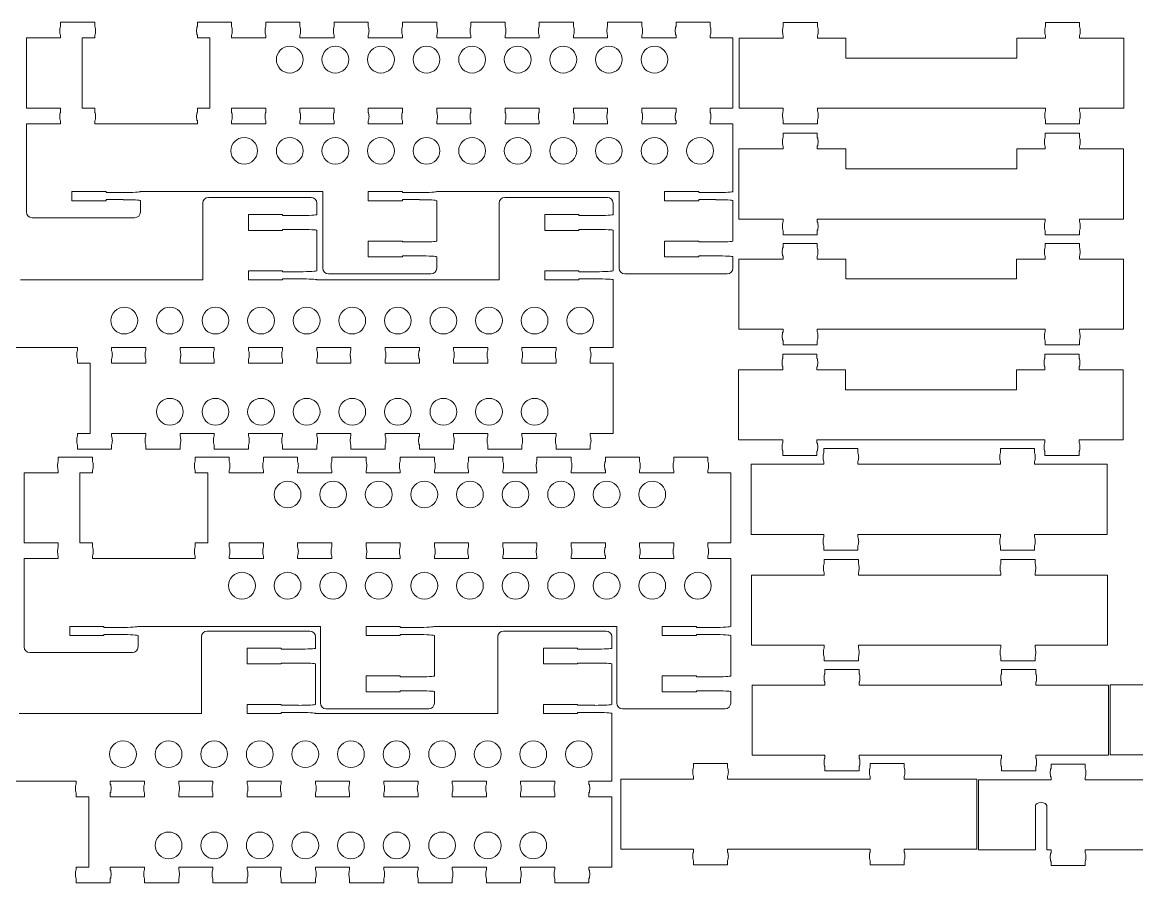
# Model space of a CAD drawing. Header units: millimetres. Extents: x 6 to 617, y 2 to 305.
# Drawn here: x 312.8 to 508.4, y 2.9 to 153.8 of the extents above; entities that cross this region are included whole.
import ezdxf

# ---------------------------------------------------------------- set-up
doc = ezdxf.new("R2010")
doc.units = ezdxf.units.MM
doc.header["$LTSCALE"] = 12.7
doc.layers.add('Visible', color=1, linetype='Continuous', lineweight=13)

msp = doc.modelspace()

# ---------------------------------------------------------------- linework, layer by layer
at = {"layer": 'Visible'}
for p, q in [((319.52, 153.08), (319.52, 153.83)), ((319.52, 153.83), (325.52, 153.83)), ((325.52, 153.08), (325.52, 153.83)), ((343.52, 153.08), (343.52, 153.83)), ((343.52, 153.83), (349.52, 153.83)), ((349.52, 153.08), (349.52, 153.83)), ((355.52, 153.08), (355.52, 153.83)), ((355.52, 153.83), (361.52, 153.83)), ((361.52, 153.08), (361.52, 153.83)), ((367.52, 153.08), (367.52, 153.83)), ((367.52, 153.83), (373.52, 153.83)), ((373.52, 153.08), (373.52, 153.83)), ((379.52, 153.08), (379.52, 153.83)), ((379.52, 153.83), (385.52, 153.83)), ((385.52, 153.08), (385.52, 153.83)), ((391.52, 153.08), (391.52, 153.83)), ((391.52, 153.83), (397.52, 153.83)), ((397.52, 153.08), (397.52, 153.83)), ((403.52, 153.08), (403.52, 153.83)), ((403.52, 153.83), (409.52, 153.83)), ((409.52, 153.08), (409.52, 153.83)), ((415.52, 153.08), (415.52, 153.83)), ((415.52, 153.83), (421.52, 153.83)), ((421.52, 153.08), (421.52, 153.83)), ((427.52, 153.08), (427.52, 153.83)), ((427.52, 153.83), (433.52, 153.83)), ((433.52, 153.08), (433.52, 153.83)), ((446.35, 153.04), (446.35, 153.79)), ((452.35, 153.79), (446.35, 153.79)), ((452.35, 153.04), (452.35, 153.79)), ((492.35, 153.04), (492.35, 153.79)), ((492.35, 153.79), (498.35, 153.79)), ((498.35, 153.04), (498.35, 153.79)), ((313.52, 151.08), (313.52, 138.78)), ((319.52, 151.08), (313.52, 151.08)), ((319.52, 151.08), (319.52, 151.58)), ((323.29, 138.78), (323.29, 151.08)), ((325.52, 151.08), (323.29, 151.08)), ((325.52, 151.08), (325.52, 151.58)), ((343.52, 151.08), (343.52, 151.58)), ((345.74, 151.08), (343.52, 151.08)), ((345.74, 138.78), (345.74, 151.08)), ((349.52, 151.08), (349.52, 151.58)), ((355.52, 151.08), (349.52, 151.08)), ((355.52, 151.08), (355.52, 151.58)), ((361.52, 151.08), (361.52, 151.58)), ((367.52, 151.08), (361.52, 151.08)), ((367.52, 151.08), (367.52, 151.58)), ((373.52, 151.08), (373.52, 151.58)), ((379.52, 151.08), (373.52, 151.08)), ((379.52, 151.08), (379.52, 151.58)), ((385.52, 151.08), (385.52, 151.58)), ((391.52, 151.08), (385.52, 151.08)), ((391.52, 151.08), (391.52, 151.58)), ((397.52, 151.08), (397.52, 151.58)), ((403.52, 151.08), (397.52, 151.08)), ((403.52, 151.08), (403.52, 151.58)), ((409.52, 151.08), (409.52, 151.58)), ((415.52, 151.08), (409.52, 151.08)), ((415.52, 151.08), (415.52, 151.58)), ((421.52, 151.08), (421.52, 151.58)), ((427.52, 151.08), (421.52, 151.08)), ((427.52, 151.08), (427.52, 151.58)), ((433.52, 151.08), (433.52, 151.58)), ((437.52, 151.08), (433.52, 151.08)), ((437.52, 151.08), (437.52, 138.78)), ((438.6, 138.74), (438.6, 151.04)), ((446.35, 151.04), (438.6, 151.04)), ((446.35, 151.04), (446.35, 151.54)), ((452.35, 151.04), (452.35, 151.54)), ((457.35, 151.04), (452.35, 151.04)), ((457.35, 151.04), (457.35, 147.54)), ((487.35, 151.04), (487.35, 147.54)), ((492.35, 151.04), (487.35, 151.04)), ((492.35, 151.04), (492.35, 151.54)), ((498.35, 151.04), (498.35, 151.54)), ((506.1, 151.04), (498.35, 151.04)), ((506.1, 138.74), (506.1, 151.04)), ((487.35, 147.54), (457.35, 147.54)), ((319.52, 138.78), (313.52, 138.78)), ((319.52, 138.03), (319.52, 138.78)), ((325.52, 138.78), (323.29, 138.78)), ((325.52, 138.03), (325.52, 138.78)), ((343.52, 138.03), (343.52, 138.78)), ((345.74, 138.78), (343.52, 138.78)), ((355.52, 138.78), (349.52, 138.78)), ((349.52, 138.03), (349.52, 138.78)), ((355.52, 138.03), (355.52, 138.78)), ((367.52, 138.78), (361.52, 138.78)), ((361.52, 138.03), (361.52, 138.78)), ((367.52, 138.03), (367.52, 138.78)), ((379.52, 138.78), (373.52, 138.78)), ((373.52, 138.03), (373.52, 138.78)), ((379.52, 138.03), (379.52, 138.78)), ((391.52, 138.78), (385.52, 138.78)), ((385.52, 138.03), (385.52, 138.78)), ((391.52, 138.03), (391.52, 138.78)), ((403.52, 138.78), (397.52, 138.78)), ((397.52, 138.03), (397.52, 138.78)), ((403.52, 138.03), (403.52, 138.78)), ((415.52, 138.78), (409.52, 138.78)), ((409.52, 138.03), (409.52, 138.78)), ((415.52, 138.03), (415.52, 138.78)), ((427.52, 138.78), (421.52, 138.78)), ((421.52, 138.03), (421.52, 138.78)), ((427.52, 138.03), (427.52, 138.78)), ((437.52, 138.78), (433.52, 138.78)), ((433.52, 138.03), (433.52, 138.78)), ((446.35, 138.74), (438.6, 138.74)), ((446.35, 138.74), (446.35, 138.24)), ((492.35, 138.74), (452.35, 138.74)), ((452.35, 138.74), (452.35, 138.24)), ((492.35, 138.74), (492.35, 138.24)), ((506.1, 138.74), (498.35, 138.74)), ((498.35, 138.74), (498.35, 138.24)), ((313.52, 136.03), (313.52, 120.53)), ((313.52, 136.03), (319.52, 136.03)), ((319.52, 136.03), (319.52, 136.53)), ((325.52, 136.03), (325.52, 136.53)), ((325.52, 136.03), (343.52, 136.03)), ((343.52, 136.03), (343.52, 136.53)), ((349.52, 136.03), (349.52, 136.53)), ((349.52, 136.03), (355.52, 136.03)), ((355.52, 136.03), (355.52, 136.53)), ((361.52, 136.03), (361.52, 136.53)), ((361.52, 136.03), (367.52, 136.03)), ((367.52, 136.03), (367.52, 136.53)), ((373.52, 136.03), (373.52, 136.53)), ((373.52, 136.03), (379.52, 136.03)), ((379.52, 136.03), (379.52, 136.53)), ((385.52, 136.03), (385.52, 136.53)), ((385.52, 136.03), (391.52, 136.03)), ((391.52, 136.03), (391.52, 136.53)), ((397.52, 136.03), (397.52, 136.53)), ((397.52, 136.03), (403.52, 136.03)), ((403.52, 136.03), (403.52, 136.53)), ((409.52, 136.03), (409.52, 136.53)), ((409.52, 136.03), (415.52, 136.03)), ((415.52, 136.03), (415.52, 136.53)), ((421.52, 136.03), (421.52, 136.53)), ((421.52, 136.03), (427.52, 136.03)), ((427.52, 136.03), (427.52, 136.53)), ((433.52, 136.03), (433.52, 136.53)), ((433.52, 136.03), (437.52, 136.03)), ((437.52, 136.03), (437.52, 124.13)), ((446.35, 136.74), (446.35, 135.99)), ((452.35, 135.99), (446.35, 135.99)), ((452.35, 136.74), (452.35, 135.99)), ((492.35, 136.74), (492.35, 135.99)), ((492.35, 135.99), (498.35, 135.99)), ((498.35, 136.74), (498.35, 135.99)), ((446.32, 133.6), (446.32, 134.35)), ((452.32, 134.35), (446.32, 134.35)), ((452.32, 133.6), (452.32, 134.35)), ((492.32, 133.6), (492.32, 134.35)), ((492.32, 134.35), (498.32, 134.35)), ((498.32, 133.6), (498.32, 134.35)), ((438.57, 119.3), (438.57, 131.6)), ((446.32, 131.6), (438.57, 131.6)), ((446.32, 131.6), (446.32, 132.1)), ((452.32, 131.6), (452.32, 132.1)), ((457.32, 131.6), (452.32, 131.6)), ((457.32, 131.6), (457.32, 128.1)), ((487.32, 131.6), (487.32, 128.1)), ((492.32, 131.6), (487.32, 131.6)), ((492.32, 131.6), (492.32, 132.1)), ((498.32, 131.6), (498.32, 132.1)), ((506.07, 131.6), (498.32, 131.6)), ((506.07, 119.3), (506.07, 131.6)), ((487.32, 128.1), (457.32, 128.1)), ((327.52, 124.13), (321.52, 124.13)), ((321.52, 124.13), (321.52, 122.53)), ((327.52, 123.96), (327.52, 124.13)), ((330.52, 123.96), (327.52, 123.96)), ((365.52, 124.13), (333.52, 124.13)), ((365.52, 124.13), (365.52, 110.68)), ((379.52, 124.13), (373.52, 124.13)), ((373.52, 124.13), (373.52, 122.53)), ((379.52, 123.96), (379.52, 124.13)), ((382.52, 123.96), (379.52, 123.96)), ((417.52, 124.13), (385.52, 124.13)), ((417.52, 124.13), (417.52, 110.68)), ((431.52, 124.13), (425.52, 124.13)), ((425.52, 124.13), (425.52, 122.53)), ((431.52, 123.96), (431.52, 124.13)), ((434.52, 123.96), (431.52, 123.96)), ((321.52, 122.53), (327.52, 122.53)), ((327.52, 122.71), (327.52, 122.53)), ((330.52, 122.71), (327.52, 122.71)), ((333.52, 122.53), (333.52, 120.53)), ((344.48, 108.64), (344.48, 122.09)), ((345.48, 123.09), (363.48, 123.09)), ((364.48, 120.09), (364.48, 122.09)), ((373.52, 122.53), (379.52, 122.53)), ((379.52, 122.71), (379.52, 122.53)), ((382.52, 122.71), (379.52, 122.71)), ((385.52, 122.53), (385.52, 115.45)), ((396.48, 108.64), (396.48, 122.09)), ((397.48, 123.09), (415.48, 123.09)), ((416.48, 120.09), (416.48, 122.09)), ((425.52, 122.53), (431.52, 122.53)), ((431.52, 122.71), (431.52, 122.53)), ((434.52, 122.71), (431.52, 122.71)), ((437.52, 122.53), (437.52, 115.45)), ((314.52, 119.53), (332.52, 119.53)), ((352.48, 120.09), (358.48, 120.09)), ((352.48, 117.32), (352.48, 120.09)), ((358.48, 119.93), (358.48, 120.09)), ((361.48, 119.93), (358.48, 119.93)), ((404.48, 120.09), (410.48, 120.09)), ((404.48, 117.32), (404.48, 120.09)), ((410.48, 119.93), (410.48, 120.09)), ((413.48, 119.93), (410.48, 119.93)), ((446.32, 119.3), (438.57, 119.3)), ((446.32, 119.3), (446.32, 118.8)), ((492.32, 119.3), (452.32, 119.3)), ((452.32, 119.3), (452.32, 118.8)), ((492.32, 119.3), (492.32, 118.8)), ((506.07, 119.3), (498.32, 119.3)), ((498.32, 119.3), (498.32, 118.8)), ((358.48, 117.49), (358.48, 117.32)), ((361.48, 117.49), (358.48, 117.49)), ((410.48, 117.49), (410.48, 117.32)), ((413.48, 117.49), (410.48, 117.49)), ((352.48, 117.32), (358.48, 117.32)), ((364.48, 110.24), (364.48, 117.32)), ((373.52, 115.45), (379.52, 115.45)), ((373.52, 115.45), (373.52, 112.68)), ((379.52, 115.29), (379.52, 115.45)), ((404.48, 117.32), (410.48, 117.32)), ((416.48, 110.24), (416.48, 117.32)), ((425.52, 115.45), (431.52, 115.45)), ((425.52, 115.45), (425.52, 112.68)), ((431.52, 115.29), (431.52, 115.45)), ((446.32, 117.3), (446.32, 116.55)), ((452.32, 116.55), (446.32, 116.55)), ((452.32, 117.3), (452.32, 116.55)), ((492.32, 117.3), (492.32, 116.55)), ((492.32, 116.55), (498.32, 116.55)), ((498.32, 117.3), (498.32, 116.55)), ((382.52, 115.29), (379.52, 115.29)), ((434.52, 115.29), (431.52, 115.29)), ((446.3, 114.29), (446.3, 115.04)), ((452.3, 115.04), (446.3, 115.04)), ((452.3, 114.29), (452.3, 115.04)), ((492.3, 114.29), (492.3, 115.04)), ((492.3, 115.04), (498.3, 115.04)), ((498.3, 114.29), (498.3, 115.04)), ((373.52, 112.68), (379.52, 112.68)), ((379.52, 112.85), (379.52, 112.68)), ((382.52, 112.85), (379.52, 112.85)), ((385.52, 112.68), (385.52, 110.68)), ((425.52, 112.68), (431.52, 112.68)), ((431.52, 112.85), (431.52, 112.68)), ((434.52, 112.85), (431.52, 112.85)), ((437.52, 112.68), (437.52, 110.68)), ((438.55, 99.99), (438.55, 112.29)), ((446.3, 112.29), (438.55, 112.29)), ((446.3, 112.29), (446.3, 112.79)), ((452.3, 112.29), (452.3, 112.79)), ((457.3, 112.29), (452.3, 112.29)), ((457.3, 112.29), (457.3, 108.79)), ((487.3, 112.29), (487.3, 108.79)), ((492.3, 112.29), (487.3, 112.29)), ((492.3, 112.29), (492.3, 112.79)), ((498.3, 112.29), (498.3, 112.79)), ((506.05, 112.29), (498.3, 112.29)), ((506.05, 99.99), (506.05, 112.29)), ((352.48, 110.24), (358.48, 110.24)), ((352.48, 108.64), (352.48, 110.24)), ((358.48, 110.07), (358.48, 110.24)), ((361.48, 110.07), (358.48, 110.07)), ((366.52, 109.68), (384.52, 109.68)), ((404.48, 110.24), (410.48, 110.24)), ((404.48, 108.64), (404.48, 110.24)), ((410.48, 110.07), (410.48, 110.24)), ((413.48, 110.07), (410.48, 110.07)), ((418.52, 109.68), (436.52, 109.68)), ((344.48, 108.64), (312.48, 108.64)), ((358.48, 108.64), (352.48, 108.64)), ((358.48, 108.82), (358.48, 108.64)), ((361.48, 108.82), (358.48, 108.82)), ((396.48, 108.64), (364.48, 108.64)), ((410.48, 108.64), (404.48, 108.64)), ((410.48, 108.82), (410.48, 108.64)), ((413.48, 108.82), (410.48, 108.82)), ((416.48, 96.74), (416.48, 108.64)), ((487.3, 108.79), (457.3, 108.79)), ((446.3, 99.99), (438.55, 99.99)), ((446.3, 99.99), (446.3, 99.49)), ((492.3, 99.99), (452.3, 99.99)), ((452.3, 99.99), (452.3, 99.49)), ((492.3, 99.99), (492.3, 99.49)), ((506.05, 99.99), (498.3, 99.99)), ((498.3, 99.99), (498.3, 99.49)), ((446.3, 97.99), (446.3, 97.24)), ((452.3, 97.99), (452.3, 97.24)), ((492.3, 97.99), (492.3, 97.24)), ((498.3, 97.99), (498.3, 97.24)), ((304.48, 96.74), (322.48, 96.74)), ((322.48, 96.74), (322.48, 96.24)), ((328.48, 96.74), (334.48, 96.74)), ((328.48, 96.74), (328.48, 96.24)), ((334.48, 96.74), (334.48, 96.24)), ((340.48, 96.74), (346.48, 96.74)), ((340.48, 96.74), (340.48, 96.24)), ((346.48, 96.74), (346.48, 96.24)), ((352.48, 96.74), (358.48, 96.74)), ((352.48, 96.74), (352.48, 96.24)), ((358.48, 96.74), (358.48, 96.24)), ((364.48, 96.74), (370.48, 96.74)), ((364.48, 96.74), (364.48, 96.24)), ((370.48, 96.74), (370.48, 96.24)), ((376.48, 96.74), (382.48, 96.74)), ((376.48, 96.74), (376.48, 96.24)), ((382.48, 96.74), (382.48, 96.24)), ((388.48, 96.74), (394.48, 96.74)), ((388.48, 96.74), (388.48, 96.24)), ((394.48, 96.74), (394.48, 96.24)), ((400.48, 96.74), (406.48, 96.74)), ((400.48, 96.74), (400.48, 96.24)), ((406.48, 96.74), (406.48, 96.24)), ((412.48, 96.74), (416.48, 96.74)), ((412.48, 96.74), (412.48, 96.24)), ((452.3, 97.24), (446.3, 97.24)), ((492.3, 97.24), (498.3, 97.24)), ((322.48, 94.74), (322.48, 93.99)), ((322.48, 93.99), (324.7, 93.99)), ((324.7, 81.69), (324.7, 93.99)), ((328.48, 94.74), (328.48, 93.99)), ((334.48, 93.99), (328.48, 93.99)), ((334.48, 94.74), (334.48, 93.99)), ((340.48, 94.74), (340.48, 93.99)), ((346.48, 93.99), (340.48, 93.99)), ((346.48, 94.74), (346.48, 93.99)), ((352.48, 94.74), (352.48, 93.99)), ((358.48, 93.99), (352.48, 93.99)), ((358.48, 94.74), (358.48, 93.99)), ((364.48, 94.74), (364.48, 93.99)), ((370.48, 93.99), (364.48, 93.99)), ((370.48, 94.74), (370.48, 93.99)), ((376.48, 94.74), (376.48, 93.99)), ((382.48, 93.99), (376.48, 93.99)), ((382.48, 94.74), (382.48, 93.99)), ((388.48, 94.74), (388.48, 93.99)), ((394.48, 93.99), (388.48, 93.99)), ((394.48, 94.74), (394.48, 93.99)), ((400.48, 94.74), (400.48, 93.99)), ((406.48, 93.99), (400.48, 93.99)), ((406.48, 94.74), (406.48, 93.99)), ((412.48, 94.74), (412.48, 93.99)), ((416.48, 93.99), (412.48, 93.99)), ((416.48, 81.69), (416.48, 93.99)), ((446.26, 94.85), (446.26, 95.6)), ((452.26, 95.6), (446.26, 95.6)), ((452.26, 94.85), (452.26, 95.6)), ((492.26, 94.85), (492.26, 95.6)), ((492.26, 95.6), (498.26, 95.6)), ((498.26, 94.85), (498.26, 95.6)), ((438.51, 80.55), (438.51, 92.85)), ((446.26, 92.85), (438.51, 92.85)), ((446.26, 92.85), (446.26, 93.35)), ((452.26, 92.85), (452.26, 93.35)), ((457.26, 92.85), (452.26, 92.85)), ((457.26, 92.85), (457.26, 89.35)), ((487.26, 92.85), (487.26, 89.35)), ((492.26, 92.85), (487.26, 92.85)), ((492.26, 92.85), (492.26, 93.35)), ((498.26, 92.85), (498.26, 93.35)), ((506.01, 92.85), (498.26, 92.85)), ((506.01, 80.55), (506.01, 92.85)), ((487.26, 89.35), (457.26, 89.35)), ((322.48, 81.69), (322.48, 81.19)), ((322.48, 81.69), (324.7, 81.69)), ((334.48, 81.69), (328.48, 81.69)), ((328.48, 81.69), (328.48, 81.19)), ((334.48, 81.69), (334.48, 81.19)), ((346.48, 81.69), (340.48, 81.69)), ((340.48, 81.69), (340.48, 81.19)), ((346.48, 81.69), (346.48, 81.19)), ((358.48, 81.69), (352.48, 81.69)), ((352.48, 81.69), (352.48, 81.19)), ((358.48, 81.69), (358.48, 81.19)), ((370.48, 81.69), (364.48, 81.69)), ((364.48, 81.69), (364.48, 81.19)), ((370.48, 81.69), (370.48, 81.19)), ((382.48, 81.69), (376.48, 81.69)), ((376.48, 81.69), (376.48, 81.19)), ((382.48, 81.69), (382.48, 81.19)), ((394.48, 81.69), (388.48, 81.69)), ((388.48, 81.69), (388.48, 81.19)), ((394.48, 81.69), (394.48, 81.19)), ((406.48, 81.69), (400.48, 81.69)), ((400.48, 81.69), (400.48, 81.19)), ((406.48, 81.69), (406.48, 81.19)), ((416.48, 81.69), (412.48, 81.69)), ((412.48, 81.69), (412.48, 81.19)), ((446.26, 80.55), (438.51, 80.55)), ((446.26, 80.55), (446.26, 80.05)), ((492.26, 80.55), (452.26, 80.55)), ((452.26, 80.55), (452.26, 80.05)), ((492.26, 80.55), (492.26, 80.05)), ((506.01, 80.55), (498.26, 80.55)), ((498.26, 80.55), (498.26, 80.05)), ((322.48, 79.69), (322.48, 78.94)), ((322.48, 78.94), (328.48, 78.94)), ((328.48, 79.69), (328.48, 78.94)), ((334.48, 79.69), (334.48, 78.94)), ((334.48, 78.94), (340.48, 78.94)), ((340.48, 79.69), (340.48, 78.94)), ((346.48, 79.69), (346.48, 78.94)), ((346.48, 78.94), (352.48, 78.94)), ((352.48, 79.69), (352.48, 78.94)), ((358.48, 79.69), (358.48, 78.94)), ((358.48, 78.94), (364.48, 78.94)), ((364.48, 79.69), (364.48, 78.94)), ((370.48, 79.69), (370.48, 78.94)), ((370.48, 78.94), (376.48, 78.94)), ((376.48, 79.69), (376.48, 78.94)), ((382.48, 79.69), (382.48, 78.94)), ((382.48, 78.94), (388.48, 78.94)), ((388.48, 79.69), (388.48, 78.94)), ((394.48, 79.69), (394.48, 78.94)), ((394.48, 78.94), (400.48, 78.94)), ((400.48, 79.69), (400.48, 78.94)), ((406.48, 79.69), (406.48, 78.94)), ((406.48, 78.94), (412.48, 78.94)), ((412.48, 79.69), (412.48, 78.94)), ((446.26, 78.55), (446.26, 77.8)), ((452.26, 78.55), (452.26, 77.8)), ((453.45, 78.27), (453.45, 79.02)), ((459.45, 79.02), (453.45, 79.02)), ((459.45, 78.27), (459.45, 79.02)), ((484.45, 78.27), (484.45, 79.02)), ((484.45, 79.02), (490.45, 79.02)), ((490.45, 78.27), (490.45, 79.02)), ((492.26, 78.55), (492.26, 77.8)), ((498.26, 78.55), (498.26, 77.8)), ((319.12, 76.77), (319.12, 77.52)), ((319.12, 77.52), (325.12, 77.52)), ((325.12, 76.77), (325.12, 77.52)), ((343.12, 76.77), (343.12, 77.52)), ((343.12, 77.52), (349.12, 77.52)), ((349.12, 76.77), (349.12, 77.52)), ((355.12, 76.77), (355.12, 77.52)), ((355.12, 77.52), (361.12, 77.52)), ((361.12, 76.77), (361.12, 77.52)), ((367.12, 76.77), (367.12, 77.52)), ((367.12, 77.52), (373.12, 77.52)), ((373.12, 76.77), (373.12, 77.52)), ((379.12, 76.77), (379.12, 77.52)), ((379.12, 77.52), (385.12, 77.52)), ((385.12, 76.77), (385.12, 77.52)), ((391.12, 76.77), (391.12, 77.52)), ((391.12, 77.52), (397.12, 77.52)), ((397.12, 76.77), (397.12, 77.52)), ((403.12, 76.77), (403.12, 77.52)), ((403.12, 77.52), (409.12, 77.52)), ((409.12, 76.77), (409.12, 77.52)), ((415.12, 76.77), (415.12, 77.52)), ((415.12, 77.52), (421.12, 77.52)), ((421.12, 76.77), (421.12, 77.52)), ((427.12, 76.77), (427.12, 77.52)), ((427.12, 77.52), (433.12, 77.52)), ((433.12, 76.77), (433.12, 77.52)), ((452.26, 77.8), (446.26, 77.8)), ((453.45, 76.27), (453.45, 76.77)), ((459.45, 76.27), (459.45, 76.77)), ((484.45, 76.27), (484.45, 76.77)), ((490.45, 76.27), (490.45, 76.77)), ((492.26, 77.8), (498.26, 77.8)), ((313.12, 74.77), (313.12, 62.47)), ((319.12, 74.77), (313.12, 74.77)), ((319.12, 74.77), (319.12, 75.27)), ((322.9, 62.47), (322.9, 74.77)), ((325.12, 74.77), (322.9, 74.77)), ((325.12, 74.77), (325.12, 75.27)), ((343.12, 74.77), (343.12, 75.27)), ((345.35, 74.77), (343.12, 74.77)), ((345.35, 62.47), (345.35, 74.77)), ((349.12, 74.77), (349.12, 75.27)), ((355.12, 74.77), (349.12, 74.77)), ((355.12, 74.77), (355.12, 75.27)), ((361.12, 74.77), (361.12, 75.27)), ((367.12, 74.77), (361.12, 74.77)), ((367.12, 74.77), (367.12, 75.27)), ((373.12, 74.77), (373.12, 75.27)), ((379.12, 74.77), (373.12, 74.77)), ((379.12, 74.77), (379.12, 75.27)), ((385.12, 74.77), (385.12, 75.27)), ((391.12, 74.77), (385.12, 74.77)), ((391.12, 74.77), (391.12, 75.27)), ((397.12, 74.77), (397.12, 75.27)), ((403.12, 74.77), (397.12, 74.77)), ((403.12, 74.77), (403.12, 75.27)), ((409.12, 74.77), (409.12, 75.27)), ((415.12, 74.77), (409.12, 74.77)), ((415.12, 74.77), (415.12, 75.27)), ((421.12, 74.77), (421.12, 75.27)), ((427.12, 74.77), (421.12, 74.77)), ((427.12, 74.77), (427.12, 75.27)), ((433.12, 74.77), (433.12, 75.27)), ((437.12, 74.77), (433.12, 74.77)), ((437.12, 74.77), (437.12, 62.47)), ((440.7, 63.97), (440.7, 76.27)), ((453.45, 76.27), (440.7, 76.27)), ((484.45, 76.27), (459.45, 76.27)), ((503.2, 76.27), (490.45, 76.27)), ((503.2, 63.97), (503.2, 76.27)), ((453.45, 63.97), (440.7, 63.97)), ((453.45, 63.97), (453.45, 63.47)), ((484.45, 63.97), (459.45, 63.97)), ((459.45, 63.97), (459.45, 63.47)), ((484.45, 63.97), (484.45, 63.47)), ((503.2, 63.97), (490.45, 63.97)), ((490.45, 63.97), (490.45, 63.47)), ((319.12, 62.47), (313.12, 62.47)), ((319.12, 61.72), (319.12, 62.47)), ((325.12, 62.47), (322.9, 62.47)), ((325.12, 61.72), (325.12, 62.47)), ((343.12, 61.72), (343.12, 62.47)), ((345.35, 62.47), (343.12, 62.47)), ((355.12, 62.47), (349.12, 62.47)), ((349.12, 61.72), (349.12, 62.47)), ((355.12, 61.72), (355.12, 62.47)), ((367.12, 62.47), (361.12, 62.47)), ((361.12, 61.72), (361.12, 62.47)), ((367.12, 61.72), (367.12, 62.47)), ((379.12, 62.47), (373.12, 62.47)), ((373.12, 61.72), (373.12, 62.47)), ((379.12, 61.72), (379.12, 62.47)), ((391.12, 62.47), (385.12, 62.47)), ((385.12, 61.72), (385.12, 62.47)), ((391.12, 61.72), (391.12, 62.47)), ((403.12, 62.47), (397.12, 62.47)), ((397.12, 61.72), (397.12, 62.47)), ((403.12, 61.72), (403.12, 62.47)), ((415.12, 62.47), (409.12, 62.47)), ((409.12, 61.72), (409.12, 62.47)), ((415.12, 61.72), (415.12, 62.47)), ((427.12, 62.47), (421.12, 62.47)), ((421.12, 61.72), (421.12, 62.47)), ((427.12, 61.72), (427.12, 62.47)), ((437.12, 62.47), (433.12, 62.47)), ((433.12, 61.72), (433.12, 62.47)), ((453.45, 61.97), (453.45, 61.22)), ((459.45, 61.22), (453.45, 61.22)), ((459.45, 61.97), (459.45, 61.22)), ((484.45, 61.97), (484.45, 61.22)), ((484.45, 61.22), (490.45, 61.22)), ((490.45, 61.97), (490.45, 61.22)), ((313.12, 59.72), (313.12, 44.22)), ((313.12, 59.72), (319.12, 59.72)), ((319.12, 59.72), (319.12, 60.22)), ((325.12, 59.72), (325.12, 60.22)), ((325.12, 59.72), (343.12, 59.72)), ((343.12, 59.72), (343.12, 60.22)), ((349.12, 59.72), (349.12, 60.22)), ((349.12, 59.72), (355.12, 59.72)), ((355.12, 59.72), (355.12, 60.22)), ((361.12, 59.72), (361.12, 60.22)), ((361.12, 59.72), (367.12, 59.72)), ((367.12, 59.72), (367.12, 60.22)), ((373.12, 59.72), (373.12, 60.22)), ((373.12, 59.72), (379.12, 59.72)), ((379.12, 59.72), (379.12, 60.22)), ((385.12, 59.72), (385.12, 60.22)), ((385.12, 59.72), (391.12, 59.72)), ((391.12, 59.72), (391.12, 60.22)), ((397.12, 59.72), (397.12, 60.22)), ((397.12, 59.72), (403.12, 59.72)), ((403.12, 59.72), (403.12, 60.22)), ((409.12, 59.72), (409.12, 60.22)), ((409.12, 59.72), (415.12, 59.72)), ((415.12, 59.72), (415.12, 60.22)), ((421.12, 59.72), (421.12, 60.22)), ((421.12, 59.72), (427.12, 59.72)), ((427.12, 59.72), (427.12, 60.22)), ((433.12, 59.72), (433.12, 60.22)), ((433.12, 59.72), (437.12, 59.72)), ((437.12, 59.72), (437.12, 47.82)), ((453.52, 58.81), (453.52, 59.56)), ((459.52, 59.56), (453.52, 59.56)), ((459.52, 58.81), (459.52, 59.56)), ((484.52, 58.81), (484.52, 59.56)), ((484.52, 59.56), (490.52, 59.56)), ((490.52, 58.81), (490.52, 59.56)), ((440.77, 44.51), (440.77, 56.81)), ((453.52, 56.81), (440.77, 56.81)), ((453.52, 56.81), (453.52, 57.31)), ((459.52, 56.81), (459.52, 57.31)), ((484.52, 56.81), (459.52, 56.81)), ((484.52, 56.81), (484.52, 57.31)), ((490.52, 56.81), (490.52, 57.31)), ((503.27, 56.81), (490.52, 56.81)), ((503.27, 44.51), (503.27, 56.81)), ((327.12, 47.82), (321.12, 47.82)), ((321.12, 47.82), (321.12, 46.22)), ((327.12, 47.65), (327.12, 47.82)), ((330.12, 47.65), (327.12, 47.65)), ((365.12, 47.82), (333.12, 47.82)), ((345.25, 47), (363.25, 47)), ((365.12, 47.82), (365.12, 34.37)), ((379.12, 47.82), (373.12, 47.82)), ((373.12, 47.82), (373.12, 46.22)), ((379.12, 47.65), (379.12, 47.82)), ((382.12, 47.65), (379.12, 47.65)), ((417.12, 47.82), (385.12, 47.82)), ((397.25, 47), (415.25, 47)), ((417.12, 47.82), (417.12, 34.37)), ((431.12, 47.82), (425.12, 47.82)), ((425.12, 47.82), (425.12, 46.22)), ((431.12, 47.65), (431.12, 47.82)), ((434.12, 47.65), (431.12, 47.65)), ((321.12, 46.22), (327.12, 46.22)), ((327.12, 46.4), (327.12, 46.22)), ((330.12, 46.4), (327.12, 46.4)), ((333.12, 46.22), (333.12, 44.22)), ((344.25, 32.55), (344.25, 46)), ((364.25, 44), (364.25, 46)), ((373.12, 46.22), (379.12, 46.22)), ((379.12, 46.4), (379.12, 46.22)), ((382.12, 46.4), (379.12, 46.4)), ((385.12, 46.22), (385.12, 39.14)), ((396.25, 32.55), (396.25, 46)), ((416.25, 44), (416.25, 46)), ((425.12, 46.22), (431.12, 46.22)), ((431.12, 46.4), (431.12, 46.22)), ((434.12, 46.4), (431.12, 46.4)), ((437.12, 46.22), (437.12, 39.14)), ((314.12, 43.22), (332.12, 43.22)), ((352.25, 44), (358.25, 44)), ((352.25, 41.23), (352.25, 44)), ((358.25, 43.84), (358.25, 44)), ((361.25, 43.84), (358.25, 43.84)), ((404.25, 44), (410.25, 44)), ((404.25, 41.23), (404.25, 44)), ((410.25, 43.84), (410.25, 44)), ((413.25, 43.84), (410.25, 43.84)), ((453.52, 44.51), (440.77, 44.51)), ((453.52, 44.51), (453.52, 44.01)), ((484.52, 44.51), (459.52, 44.51)), ((459.52, 44.51), (459.52, 44.01)), ((484.52, 44.51), (484.52, 44.01)), ((503.27, 44.51), (490.52, 44.51)), ((490.52, 44.51), (490.52, 44.01)), ((352.25, 41.23), (358.25, 41.23)), ((358.25, 41.4), (358.25, 41.23)), ((361.25, 41.4), (358.25, 41.4)), ((364.25, 34.15), (364.25, 41.23)), ((404.25, 41.23), (410.25, 41.23)), ((410.25, 41.4), (410.25, 41.23)), ((413.25, 41.4), (410.25, 41.4)), ((416.25, 34.15), (416.25, 41.23)), ((453.52, 42.51), (453.52, 41.76)), ((459.52, 41.76), (453.52, 41.76)), ((459.52, 42.51), (459.52, 41.76)), ((484.52, 42.51), (484.52, 41.76)), ((484.52, 41.76), (490.52, 41.76)), ((490.52, 42.51), (490.52, 41.76)), ((373.12, 39.14), (379.12, 39.14)), ((373.12, 39.14), (373.12, 36.37)), ((379.12, 38.98), (379.12, 39.14)), ((425.12, 39.14), (431.12, 39.14)), ((425.12, 39.14), (425.12, 36.37)), ((431.12, 38.98), (431.12, 39.14)), ((453.65, 39.52), (453.65, 40.27)), ((459.65, 40.27), (453.65, 40.27)), ((459.65, 39.52), (459.65, 40.27)), ((484.65, 39.52), (484.65, 40.27)), ((484.65, 40.27), (490.65, 40.27)), ((490.65, 39.52), (490.65, 40.27)), ((382.12, 38.98), (379.12, 38.98)), ((434.12, 38.98), (431.12, 38.98)), ((440.9, 25.22), (440.9, 37.52)), ((453.65, 37.52), (440.9, 37.52)), ((453.65, 37.52), (453.65, 38.02)), ((459.65, 37.52), (459.65, 38.02)), ((484.65, 37.52), (459.65, 37.52)), ((484.65, 37.52), (484.65, 38.02)), ((490.65, 37.52), (490.65, 38.02)), ((503.4, 37.52), (490.65, 37.52)), ((503.4, 25.22), (503.4, 37.52)), ((503.72, 25.29), (503.72, 37.59)), ((516.47, 37.59), (503.72, 37.59)), ((373.12, 36.37), (379.12, 36.37)), ((379.12, 36.54), (379.12, 36.37)), ((382.12, 36.54), (379.12, 36.54)), ((385.12, 36.37), (385.12, 34.37)), ((425.12, 36.37), (431.12, 36.37)), ((431.12, 36.54), (431.12, 36.37)), ((434.12, 36.54), (431.12, 36.54)), ((437.12, 36.37), (437.12, 34.37)), ((352.25, 34.15), (358.25, 34.15)), ((352.25, 32.55), (352.25, 34.15)), ((358.25, 33.98), (358.25, 34.15)), ((361.25, 33.98), (358.25, 33.98)), ((366.12, 33.37), (384.12, 33.37)), ((404.25, 34.15), (410.25, 34.15)), ((404.25, 32.55), (404.25, 34.15)), ((410.25, 33.98), (410.25, 34.15)), ((413.25, 33.98), (410.25, 33.98)), ((418.12, 33.37), (436.12, 33.37)), ((344.25, 32.55), (312.25, 32.55)), ((358.25, 32.55), (352.25, 32.55)), ((358.25, 32.73), (358.25, 32.55)), ((361.25, 32.73), (358.25, 32.73)), ((396.25, 32.55), (364.25, 32.55)), ((410.25, 32.55), (404.25, 32.55)), ((410.25, 32.73), (410.25, 32.55)), ((413.25, 32.73), (410.25, 32.73)), ((416.25, 20.65), (416.25, 32.55)), ((430.58, 23.04), (430.58, 23.79)), ((436.58, 23.79), (430.58, 23.79)), ((436.58, 23.04), (436.58, 23.79)), ((453.65, 25.22), (440.9, 25.22)), ((453.65, 25.22), (453.65, 24.72)), ((484.65, 25.22), (459.65, 25.22)), ((459.65, 25.22), (459.65, 24.72)), ((461.58, 23.04), (461.58, 23.79)), ((461.58, 23.79), (467.58, 23.79)), ((467.58, 23.04), (467.58, 23.79)), ((484.65, 25.22), (484.65, 24.72)), ((503.4, 25.22), (490.65, 25.22)), ((490.65, 25.22), (490.65, 24.72)), ((493.33, 22.9), (493.33, 23.65)), ((499.33, 23.65), (493.33, 23.65)), ((499.33, 22.9), (499.33, 23.65)), ((513.72, 25.29), (503.72, 25.29)), ((430.58, 21.04), (430.58, 21.54)), ((436.58, 21.04), (436.58, 21.54)), ((453.65, 23.22), (453.65, 22.47)), ((459.65, 22.47), (453.65, 22.47)), ((459.65, 23.22), (459.65, 22.47)), ((461.58, 21.04), (461.58, 21.54)), ((467.58, 21.04), (467.58, 21.54)), ((484.65, 23.22), (484.65, 22.47)), ((484.65, 22.47), (490.65, 22.47)), ((490.65, 23.22), (490.65, 22.47)), ((304.25, 20.65), (322.25, 20.65)), ((322.25, 20.65), (322.25, 20.15)), ((328.25, 20.65), (334.25, 20.65)), ((328.25, 20.65), (328.25, 20.15)), ((334.25, 20.65), (334.25, 20.15)), ((340.25, 20.65), (346.25, 20.65)), ((340.25, 20.65), (340.25, 20.15)), ((346.25, 20.65), (346.25, 20.15)), ((352.25, 20.65), (358.25, 20.65)), ((352.25, 20.65), (352.25, 20.15)), ((358.25, 20.65), (358.25, 20.15)), ((364.25, 20.65), (370.25, 20.65)), ((364.25, 20.65), (364.25, 20.15)), ((370.25, 20.65), (370.25, 20.15)), ((376.25, 20.65), (382.25, 20.65)), ((376.25, 20.65), (376.25, 20.15)), ((382.25, 20.65), (382.25, 20.15)), ((388.25, 20.65), (394.25, 20.65)), ((388.25, 20.65), (388.25, 20.15)), ((394.25, 20.65), (394.25, 20.15)), ((400.25, 20.65), (406.25, 20.65)), ((400.25, 20.65), (400.25, 20.15)), ((406.25, 20.65), (406.25, 20.15)), ((412.25, 20.65), (416.25, 20.65)), ((412.25, 20.65), (412.25, 20.15)), ((417.83, 8.74), (417.83, 21.04)), ((430.58, 21.04), (417.83, 21.04)), ((461.58, 21.04), (436.58, 21.04)), ((480.33, 21.04), (467.58, 21.04)), ((480.33, 8.74), (480.33, 21.04)), ((480.58, 8.6), (480.58, 20.9)), ((493.33, 20.9), (480.58, 20.9)), ((493.33, 20.9), (493.33, 21.4)), ((499.33, 20.9), (499.33, 21.4)), ((524.33, 20.9), (499.33, 20.9)), ((322.25, 18.65), (322.25, 17.9)), ((322.25, 17.9), (324.47, 17.9)), ((324.47, 5.6), (324.47, 17.9)), ((328.25, 18.65), (328.25, 17.9)), ((334.25, 17.9), (328.25, 17.9)), ((334.25, 18.65), (334.25, 17.9)), ((340.25, 18.65), (340.25, 17.9)), ((346.25, 17.9), (340.25, 17.9)), ((346.25, 18.65), (346.25, 17.9)), ((352.25, 18.65), (352.25, 17.9)), ((358.25, 17.9), (352.25, 17.9)), ((358.25, 18.65), (358.25, 17.9)), ((364.25, 18.65), (364.25, 17.9)), ((370.25, 17.9), (364.25, 17.9)), ((370.25, 18.65), (370.25, 17.9)), ((376.25, 18.65), (376.25, 17.9)), ((382.25, 17.9), (376.25, 17.9)), ((382.25, 18.65), (382.25, 17.9)), ((388.25, 18.65), (388.25, 17.9)), ((394.25, 17.9), (388.25, 17.9)), ((394.25, 18.65), (394.25, 17.9)), ((400.25, 18.65), (400.25, 17.9)), ((406.25, 17.9), (400.25, 17.9)), ((406.25, 18.65), (406.25, 17.9)), ((412.25, 18.65), (412.25, 17.9)), ((416.25, 17.9), (412.25, 17.9)), ((416.25, 5.6), (416.25, 17.9)), ((490.58, 8.6), (490.58, 16.4)), ((492.58, 8.6), (492.58, 16.4)), ((430.58, 8.74), (417.83, 8.74)), ((430.58, 8.74), (430.58, 8.24)), ((461.58, 8.74), (436.58, 8.74)), ((436.58, 8.74), (436.58, 8.24)), ((461.58, 8.74), (461.58, 8.24)), ((480.33, 8.74), (467.58, 8.74)), ((467.58, 8.74), (467.58, 8.24)), ((490.58, 8.6), (480.58, 8.6)), ((493.33, 8.6), (492.58, 8.6)), ((493.33, 8.6), (493.33, 8.1)), ((524.33, 8.6), (499.33, 8.6)), ((499.33, 8.6), (499.33, 8.1)), ((430.58, 6.74), (430.58, 5.99)), ((436.58, 5.99), (430.58, 5.99)), ((436.58, 6.74), (436.58, 5.99)), ((461.58, 6.74), (461.58, 5.99)), ((461.58, 5.99), (467.58, 5.99)), ((467.58, 6.74), (467.58, 5.99)), ((493.33, 6.6), (493.33, 5.85)), ((499.33, 6.6), (499.33, 5.85)), ((322.25, 5.6), (322.25, 5.1)), ((322.25, 5.6), (324.47, 5.6)), ((334.25, 5.6), (328.25, 5.6)), ((328.25, 5.6), (328.25, 5.1)), ((334.25, 5.6), (334.25, 5.1)), ((346.25, 5.6), (340.25, 5.6)), ((340.25, 5.6), (340.25, 5.1)), ((346.25, 5.6), (346.25, 5.1)), ((358.25, 5.6), (352.25, 5.6)), ((352.25, 5.6), (352.25, 5.1)), ((358.25, 5.6), (358.25, 5.1)), ((370.25, 5.6), (364.25, 5.6)), ((364.25, 5.6), (364.25, 5.1)), ((370.25, 5.6), (370.25, 5.1)), ((382.25, 5.6), (376.25, 5.6)), ((376.25, 5.6), (376.25, 5.1)), ((382.25, 5.6), (382.25, 5.1)), ((394.25, 5.6), (388.25, 5.6)), ((388.25, 5.6), (388.25, 5.1)), ((394.25, 5.6), (394.25, 5.1)), ((406.25, 5.6), (400.25, 5.6)), ((400.25, 5.6), (400.25, 5.1)), ((406.25, 5.6), (406.25, 5.1)), ((416.25, 5.6), (412.25, 5.6)), ((412.25, 5.6), (412.25, 5.1)), ((499.33, 5.85), (493.33, 5.85)), ((322.25, 3.6), (322.25, 2.85)), ((322.25, 2.85), (328.25, 2.85)), ((328.25, 3.6), (328.25, 2.85)), ((334.25, 3.6), (334.25, 2.85)), ((334.25, 2.85), (340.25, 2.85)), ((340.25, 3.6), (340.25, 2.85)), ((346.25, 3.6), (346.25, 2.85)), ((346.25, 2.85), (352.25, 2.85)), ((352.25, 3.6), (352.25, 2.85)), ((358.25, 3.6), (358.25, 2.85)), ((358.25, 2.85), (364.25, 2.85)), ((364.25, 3.6), (364.25, 2.85)), ((370.25, 3.6), (370.25, 2.85)), ((370.25, 2.85), (376.25, 2.85)), ((376.25, 3.6), (376.25, 2.85)), ((382.25, 3.6), (382.25, 2.85)), ((382.25, 2.85), (388.25, 2.85)), ((388.25, 3.6), (388.25, 2.85)), ((394.25, 3.6), (394.25, 2.85)), ((394.25, 2.85), (400.25, 2.85)), ((400.25, 3.6), (400.25, 2.85)), ((406.25, 3.6), (406.25, 2.85)), ((406.25, 2.85), (412.25, 2.85)), ((412.25, 3.6), (412.25, 2.85))]:
    msp.add_line(p, q, dxfattribs=at)
for centre in [(359.74, 147.28), (367.74, 147.28), (375.74, 147.28), (383.74, 147.28), (391.74, 147.28), (399.74, 147.28), (407.74, 147.28), (415.74, 147.28), (423.74, 147.28), (351.74, 131.28), (359.74, 131.28), (367.74, 131.28), (375.74, 131.28), (383.74, 131.28), (391.74, 131.28), (399.74, 131.28), (407.74, 131.28), (415.74, 131.28), (423.74, 131.28), (431.74, 131.28), (330.7, 101.49), (338.7, 101.49), (346.7, 101.49), (354.7, 101.49), (362.7, 101.49), (370.7, 101.49), (378.7, 101.49), (386.7, 101.49), (394.7, 101.49), (402.7, 101.49), (410.7, 101.49), (338.7, 85.49), (346.7, 85.49), (354.7, 85.49), (362.7, 85.49), (370.7, 85.49), (378.7, 85.49), (386.7, 85.49), (394.7, 85.49), (402.7, 85.49), (359.35, 70.97), (367.35, 70.97), (375.35, 70.97), (383.35, 70.97), (391.35, 70.97), (399.35, 70.97), (407.35, 70.97), (415.35, 70.97), (423.35, 70.97), (351.35, 54.97), (359.35, 54.97), (367.35, 54.97), (375.35, 54.97), (383.35, 54.97), (391.35, 54.97), (399.35, 54.97), (407.35, 54.97), (415.35, 54.97), (423.35, 54.97), (431.35, 54.97), (330.47, 25.4), (338.47, 25.4), (346.47, 25.4), (354.47, 25.4), (362.47, 25.4), (370.47, 25.4), (378.47, 25.4), (386.47, 25.4), (394.47, 25.4), (402.47, 25.4), (410.47, 25.4), (338.47, 9.4), (346.47, 9.4), (354.47, 9.4), (362.47, 9.4), (370.47, 9.4), (378.47, 9.4), (386.47, 9.4), (394.47, 9.4), (402.47, 9.4)]:
    msp.add_circle(centre, 2.35, dxfattribs=at)
for centre, start, end in [((345.48, 122.09), 90, 180), ((363.48, 122.09), 0, 90), ((397.48, 122.09), 90, 180), ((415.48, 122.09), 0, 90), ((314.52, 120.53), 180, 270), ((332.52, 120.53), 270, 0), ((366.52, 110.68), 180, 270), ((384.52, 110.68), 270, 0), ((418.52, 110.68), 180, 270), ((436.52, 110.68), 270, 0), ((345.25, 46), 90, 180), ((363.25, 46), 0, 90), ((397.25, 46), 90, 180), ((415.25, 46), 0, 90), ((314.12, 44.22), 180, 270), ((332.12, 44.22), 270, 0), ((366.12, 34.37), 180, 270), ((384.12, 34.37), 270, 0), ((418.12, 34.37), 180, 270), ((436.12, 34.37), 270, 0)]:
    msp.add_arc(centre, 1, start, end, dxfattribs=at)
for centre, major_axis, ratio, start_param, end_param in [((319.52, 152.33), (0, 0.75), 0.166667, 0, 3.141593), ((325.52, 152.33), (0, -0.75), 0.166667, 0, 3.141593), ((343.52, 152.33), (0, 0.75), 0.166667, 0, 3.141593), ((349.52, 152.33), (0, -0.75), 0.166667, 0, 3.141593), ((355.52, 152.33), (0, 0.75), 0.166667, 0, 3.141593), ((361.52, 152.33), (0, -0.75), 0.166667, 0, 3.141593), ((367.52, 152.33), (0, 0.75), 0.166667, 0, 3.141593), ((373.52, 152.33), (0, -0.75), 0.166667, 0, 3.141593), ((379.52, 152.33), (0, 0.75), 0.166667, 0, 3.141593), ((385.52, 152.33), (0, -0.75), 0.166667, 0, 3.141593), ((391.52, 152.33), (0, 0.75), 0.166667, 0, 3.141593), ((397.52, 152.33), (0, -0.75), 0.166667, 0, 3.141593), ((403.52, 152.33), (0, 0.75), 0.166667, 0, 3.141593), ((409.52, 152.33), (0, -0.75), 0.166667, 0, 3.141593), ((415.52, 152.33), (0, 0.75), 0.166667, 0, 3.141593), ((421.52, 152.33), (0, -0.75), 0.166667, 0, 3.141593), ((427.52, 152.33), (0, 0.75), 0.166667, 0, 3.141593), ((433.52, 152.33), (0, -0.75), 0.166667, 0, 3.141593), ((446.35, 152.29), (0, 0.75), 0.166667, 0, 3.141593), ((452.35, 152.29), (0, -0.75), 0.166667, 0, 3.141593), ((492.35, 152.29), (0, 0.75), 0.166667, 0, 3.141593), ((498.35, 152.29), (0, -0.75), 0.166667, 0, 3.141593), ((319.52, 137.28), (0, 0.75), 0.166667, 0, 3.141593), ((325.52, 137.28), (0, -0.75), 0.166667, 0, 3.141593), ((343.52, 137.28), (0, 0.75), 0.166667, 0, 3.141593), ((349.52, 137.28), (0, -0.75), 0.166667, 0, 3.141593), ((355.52, 137.28), (0, 0.75), 0.166667, 0, 3.141593), ((361.52, 137.28), (0, -0.75), 0.166667, 0, 3.141593), ((367.52, 137.28), (0, 0.75), 0.166667, 0, 3.141593), ((373.52, 137.28), (0, -0.75), 0.166667, 0, 3.141593), ((379.52, 137.28), (0, 0.75), 0.166667, 0, 3.141593), ((385.52, 137.28), (0, -0.75), 0.166667, 0, 3.141593), ((391.52, 137.28), (0, 0.75), 0.166667, 0, 3.141593), ((397.52, 137.28), (0, -0.75), 0.166667, 0, 3.141593), ((403.52, 137.28), (0, 0.75), 0.166667, 0, 3.141593), ((409.52, 137.28), (0, -0.75), 0.166667, 0, 3.141593), ((415.52, 137.28), (0, 0.75), 0.166667, 0, 3.141593), ((421.52, 137.28), (0, -0.75), 0.166667, 0, 3.141593), ((427.52, 137.28), (0, 0.75), 0.166667, 0, 3.141593), ((433.52, 137.28), (0, -0.75), 0.166667, 0, 3.141593), ((446.35, 137.49), (0, 0.75), 0.166667, 0, 3.141593), ((452.35, 137.49), (0, -0.75), 0.166667, 0, 3.141593), ((492.35, 137.49), (0, 0.75), 0.166667, 0, 3.141593), ((498.35, 137.49), (0, -0.75), 0.166667, 0, 3.141593), ((446.32, 132.85), (0, 0.75), 0.166667, 0, 3.141593), ((452.32, 132.85), (0, -0.75), 0.166667, 0, 3.141593), ((492.32, 132.85), (0, 0.75), 0.166667, 0, 3.141593), ((498.32, 132.85), (0, -0.75), 0.166667, 0, 3.141593), ((330.52, 124.13), (3, 0), 0.058333, 4.712389, 6.283185), ((382.52, 124.13), (3, 0), 0.058333, 4.712389, 6.283185), ((434.52, 124.13), (3, 0), 0.058333, 4.712389, 6.283185), ((330.52, 122.53), (-3, 0), 0.058333, 3.141593, 4.712389), ((382.52, 122.53), (-3, 0), 0.058333, 3.141593, 4.712389), ((434.52, 122.53), (-3, 0), 0.058333, 3.141593, 4.712389), ((446.32, 118.05), (0, 0.75), 0.166667, 0, 3.141593), ((452.32, 118.05), (0, -0.75), 0.166667, 0, 3.141593), ((492.32, 118.05), (0, 0.75), 0.166667, 0, 3.141593), ((498.32, 118.05), (0, -0.75), 0.166667, 0, 3.141593), ((382.52, 115.45), (3, 0), 0.055, 4.712389, 6.283185), ((434.52, 115.45), (3, 0), 0.055, 4.712389, 6.283185), ((446.3, 113.54), (0, 0.75), 0.166667, 0, 3.141593), ((452.3, 113.54), (0, -0.75), 0.166667, 0, 3.141593), ((492.3, 113.54), (0, 0.75), 0.166667, 0, 3.141593), ((498.3, 113.54), (0, -0.75), 0.166667, 0, 3.141593), ((382.52, 112.68), (-3, 0), 0.055, 3.141593, 4.712389), ((434.52, 112.68), (-3, 0), 0.055, 3.141593, 4.712389), ((446.3, 98.74), (0, 0.75), 0.166667, 0, 3.141593), ((452.3, 98.74), (0, -0.75), 0.166667, 0, 3.141593), ((492.3, 98.74), (0, 0.75), 0.166667, 0, 3.141593), ((498.3, 98.74), (0, -0.75), 0.166667, 0, 3.141593), ((446.26, 94.1), (0, 0.75), 0.166667, 0, 3.141593), ((452.26, 94.1), (0, -0.75), 0.166667, 0, 3.141593), ((492.26, 94.1), (0, 0.75), 0.166667, 0, 3.141593), ((498.26, 94.1), (0, -0.75), 0.166667, 0, 3.141593), ((446.26, 79.3), (0, 0.75), 0.166667, 0, 3.141593), ((452.26, 79.3), (0, -0.75), 0.166667, 0, 3.141593), ((453.45, 77.52), (0, 0.75), 0.166667, 0, 3.141593), ((459.45, 77.52), (0, -0.75), 0.166667, 0, 3.141593), ((484.45, 77.52), (0, 0.75), 0.166667, 0, 3.141593), ((490.45, 77.52), (0, -0.75), 0.166667, 0, 3.141593), ((492.26, 79.3), (0, 0.75), 0.166667, 0, 3.141593), ((498.26, 79.3), (0, -0.75), 0.166667, 0, 3.141593), ((319.12, 76.02), (0, 0.75), 0.166667, 0, 3.141593), ((325.12, 76.02), (0, -0.75), 0.166667, 0, 3.141593), ((343.12, 76.02), (0, 0.75), 0.166667, 0, 3.141593), ((349.12, 76.02), (0, -0.75), 0.166667, 0, 3.141593), ((355.12, 76.02), (0, 0.75), 0.166667, 0, 3.141593), ((361.12, 76.02), (0, -0.75), 0.166667, 0, 3.141593), ((367.12, 76.02), (0, 0.75), 0.166667, 0, 3.141593), ((373.12, 76.02), (0, -0.75), 0.166667, 0, 3.141593), ((379.12, 76.02), (0, 0.75), 0.166667, 0, 3.141593), ((385.12, 76.02), (0, -0.75), 0.166667, 0, 3.141593), ((391.12, 76.02), (0, 0.75), 0.166667, 0, 3.141593), ((397.12, 76.02), (0, -0.75), 0.166667, 0, 3.141593), ((403.12, 76.02), (0, 0.75), 0.166667, 0, 3.141593), ((409.12, 76.02), (0, -0.75), 0.166667, 0, 3.141593), ((415.12, 76.02), (0, 0.75), 0.166667, 0, 3.141593), ((421.12, 76.02), (0, -0.75), 0.166667, 0, 3.141593), ((427.12, 76.02), (0, 0.75), 0.166667, 0, 3.141593), ((433.12, 76.02), (0, -0.75), 0.166667, 0, 3.141593), ((453.45, 62.72), (0, 0.75), 0.166667, 0, 3.141593), ((459.45, 62.72), (0, -0.75), 0.166667, 0, 3.141593), ((484.45, 62.72), (0, 0.75), 0.166667, 0, 3.141593), ((490.45, 62.72), (0, -0.75), 0.166667, 0, 3.141593), ((319.12, 60.97), (0, 0.75), 0.166667, 0, 3.141593), ((325.12, 60.97), (0, -0.75), 0.166667, 0, 3.141593), ((343.12, 60.97), (0, 0.75), 0.166667, 0, 3.141593), ((349.12, 60.97), (0, -0.75), 0.166667, 0, 3.141593), ((355.12, 60.97), (0, 0.75), 0.166667, 0, 3.141593), ((361.12, 60.97), (0, -0.75), 0.166667, 0, 3.141593), ((367.12, 60.97), (0, 0.75), 0.166667, 0, 3.141593), ((373.12, 60.97), (0, -0.75), 0.166667, 0, 3.141593), ((379.12, 60.97), (0, 0.75), 0.166667, 0, 3.141593), ((385.12, 60.97), (0, -0.75), 0.166667, 0, 3.141593), ((391.12, 60.97), (0, 0.75), 0.166667, 0, 3.141593), ((397.12, 60.97), (0, -0.75), 0.166667, 0, 3.141593), ((403.12, 60.97), (0, 0.75), 0.166667, 0, 3.141593), ((409.12, 60.97), (0, -0.75), 0.166667, 0, 3.141593), ((415.12, 60.97), (0, 0.75), 0.166667, 0, 3.141593), ((421.12, 60.97), (0, -0.75), 0.166667, 0, 3.141593), ((427.12, 60.97), (0, 0.75), 0.166667, 0, 3.141593), ((433.12, 60.97), (0, -0.75), 0.166667, 0, 3.141593), ((453.52, 58.06), (0, 0.75), 0.166667, 0, 3.141593), ((459.52, 58.06), (0, -0.75), 0.166667, 0, 3.141593), ((484.52, 58.06), (0, 0.75), 0.166667, 0, 3.141593), ((490.52, 58.06), (0, -0.75), 0.166667, 0, 3.141593), ((330.12, 47.82), (3, 0), 0.058333, 4.712389, 6.283185), ((382.12, 47.82), (3, 0), 0.058333, 4.712389, 6.283185), ((434.12, 47.82), (3, 0), 0.058333, 4.712389, 6.283185), ((330.12, 46.22), (-3, 0), 0.058333, 3.141593, 4.712389), ((382.12, 46.22), (-3, 0), 0.058333, 3.141593, 4.712389), ((434.12, 46.22), (-3, 0), 0.058333, 3.141593, 4.712389), ((453.52, 43.26), (0, 0.75), 0.166667, 0, 3.141593), ((459.52, 43.26), (0, -0.75), 0.166667, 0, 3.141593), ((484.52, 43.26), (0, 0.75), 0.166667, 0, 3.141593), ((490.52, 43.26), (0, -0.75), 0.166667, 0, 3.141593), ((382.12, 39.14), (3, 0), 0.055, 4.712389, 6.283185), ((434.12, 39.14), (3, 0), 0.055, 4.712389, 6.283185), ((453.65, 38.77), (0, 0.75), 0.166667, 0, 3.141593), ((459.65, 38.77), (0, -0.75), 0.166667, 0, 3.141593), ((484.65, 38.77), (0, 0.75), 0.166667, 0, 3.141593), ((490.65, 38.77), (0, -0.75), 0.166667, 0, 3.141593), ((382.12, 36.37), (-3, 0), 0.055, 3.141593, 4.712389), ((434.12, 36.37), (-3, 0), 0.055, 3.141593, 4.712389), ((453.65, 23.97), (0, 0.75), 0.166667, 0, 3.141593), ((459.65, 23.97), (0, -0.75), 0.166667, 0, 3.141593), ((484.65, 23.97), (0, 0.75), 0.166667, 0, 3.141593), ((490.65, 23.97), (0, -0.75), 0.166667, 0, 3.141593), ((430.58, 22.29), (0, 0.75), 0.166667, 0, 3.141593), ((436.58, 22.29), (0, -0.75), 0.166667, 0, 3.141593), ((461.58, 22.29), (0, 0.75), 0.166667, 0, 3.141593), ((467.58, 22.29), (0, -0.75), 0.166667, 0, 3.141593), ((493.33, 22.15), (0, 0.75), 0.166667, 0, 3.141593), ((499.33, 22.15), (0, -0.75), 0.166667, 0, 3.141593), ((491.58, 16.4), (-1, 0), 0.5, 3.141593, 6.283185), ((430.58, 7.49), (0, 0.75), 0.166667, 0, 3.141593), ((436.58, 7.49), (0, -0.75), 0.166667, 0, 3.141593), ((461.58, 7.49), (0, 0.75), 0.166667, 0, 3.141593), ((467.58, 7.49), (0, -0.75), 0.166667, 0, 3.141593), ((493.33, 7.35), (0, 0.75), 0.166667, 0, 3.141593), ((499.33, 7.35), (0, -0.75), 0.166667, 0, 3.141593)]:
    msp.add_ellipse(centre, major_axis=major_axis, ratio=ratio, start_param=start_param, end_param=end_param, dxfattribs=at)
at = {"layer": 'Visible', "extrusion": (1.49976e-32, 1.22465e-16, -1)}
for centre, major_axis, ratio, start_param, end_param in [((361.48, 120.09), (-3, 0), 0.055, 3.141593, 4.712389), ((413.48, 120.09), (-3, 0), 0.055, 3.141593, 4.712389), ((361.48, 117.32), (3, 0), 0.055, 4.712389, 6.283185), ((413.48, 117.32), (3, 0), 0.055, 4.712389, 6.283185), ((361.48, 110.24), (-3, 0), 0.058333, 3.141593, 4.712389), ((413.48, 110.24), (-3, 0), 0.058333, 3.141593, 4.712389), ((361.48, 108.64), (3, 0), 0.058333, 4.712389, 6.283185), ((413.48, 108.64), (3, 0), 0.058333, 4.712389, 6.283185), ((322.48, 95.49), (0, -0.75), 0.166667, 0, 3.141593), ((328.48, 95.49), (0, 0.75), 0.166667, 0, 3.141593), ((334.48, 95.49), (0, -0.75), 0.166667, 0, 3.141593), ((340.48, 95.49), (0, 0.75), 0.166667, 0, 3.141593), ((346.48, 95.49), (0, -0.75), 0.166667, 0, 3.141593), ((352.48, 95.49), (0, 0.75), 0.166667, 0, 3.141593), ((358.48, 95.49), (0, -0.75), 0.166667, 0, 3.141593), ((364.48, 95.49), (0, 0.75), 0.166667, 0, 3.141593), ((370.48, 95.49), (0, -0.75), 0.166667, 0, 3.141593), ((376.48, 95.49), (0, 0.75), 0.166667, 0, 3.141593), ((382.48, 95.49), (0, -0.75), 0.166667, 0, 3.141593), ((388.48, 95.49), (0, 0.75), 0.166667, 0, 3.141593), ((394.48, 95.49), (0, -0.75), 0.166667, 0, 3.141593), ((400.48, 95.49), (0, 0.75), 0.166667, 0, 3.141593), ((406.48, 95.49), (0, -0.75), 0.166667, 0, 3.141593), ((412.48, 95.49), (0, 0.75), 0.166667, 0, 3.141593), ((322.48, 80.44), (0, -0.75), 0.166667, 0, 3.141593), ((328.48, 80.44), (0, 0.75), 0.166667, 0, 3.141593), ((334.48, 80.44), (0, -0.75), 0.166667, 0, 3.141593), ((340.48, 80.44), (0, 0.75), 0.166667, 0, 3.141593), ((346.48, 80.44), (0, -0.75), 0.166667, 0, 3.141593), ((352.48, 80.44), (0, 0.75), 0.166667, 0, 3.141593), ((358.48, 80.44), (0, -0.75), 0.166667, 0, 3.141593), ((364.48, 80.44), (0, 0.75), 0.166667, 0, 3.141593), ((370.48, 80.44), (0, -0.75), 0.166667, 0, 3.141593), ((376.48, 80.44), (0, 0.75), 0.166667, 0, 3.141593), ((382.48, 80.44), (0, -0.75), 0.166667, 0, 3.141593), ((388.48, 80.44), (0, 0.75), 0.166667, 0, 3.141593), ((394.48, 80.44), (0, -0.75), 0.166667, 0, 3.141593), ((400.48, 80.44), (0, 0.75), 0.166667, 0, 3.141593), ((406.48, 80.44), (0, -0.75), 0.166667, 0, 3.141593), ((412.48, 80.44), (0, 0.75), 0.166667, 0, 3.141593), ((361.25, 44), (-3, 0), 0.055, 3.141593, 4.712389), ((413.25, 44), (-3, 0), 0.055, 3.141593, 4.712389), ((361.25, 41.23), (3, 0), 0.055, 4.712389, 6.283185), ((413.25, 41.23), (3, 0), 0.055, 4.712389, 6.283185), ((361.25, 34.15), (-3, 0), 0.058333, 3.141593, 4.712389), ((413.25, 34.15), (-3, 0), 0.058333, 3.141593, 4.712389), ((361.25, 32.55), (3, 0), 0.058333, 4.712389, 6.283185), ((413.25, 32.55), (3, 0), 0.058333, 4.712389, 6.283185), ((322.25, 19.4), (0, -0.75), 0.166667, 0, 3.141593), ((328.25, 19.4), (0, 0.75), 0.166667, 0, 3.141593), ((334.25, 19.4), (0, -0.75), 0.166667, 0, 3.141593), ((340.25, 19.4), (0, 0.75), 0.166667, 0, 3.141593), ((346.25, 19.4), (0, -0.75), 0.166667, 0, 3.141593), ((352.25, 19.4), (0, 0.75), 0.166667, 0, 3.141593), ((358.25, 19.4), (0, -0.75), 0.166667, 0, 3.141593), ((364.25, 19.4), (0, 0.75), 0.166667, 0, 3.141593), ((370.25, 19.4), (0, -0.75), 0.166667, 0, 3.141593), ((376.25, 19.4), (0, 0.75), 0.166667, 0, 3.141593), ((382.25, 19.4), (0, -0.75), 0.166667, 0, 3.141593), ((388.25, 19.4), (0, 0.75), 0.166667, 0, 3.141593), ((394.25, 19.4), (0, -0.75), 0.166667, 0, 3.141593), ((400.25, 19.4), (0, 0.75), 0.166667, 0, 3.141593), ((406.25, 19.4), (0, -0.75), 0.166667, 0, 3.141593), ((412.25, 19.4), (0, 0.75), 0.166667, 0, 3.141593), ((322.25, 4.35), (0, -0.75), 0.166667, 0, 3.141593), ((328.25, 4.35), (0, 0.75), 0.166667, 0, 3.141593), ((334.25, 4.35), (0, -0.75), 0.166667, 0, 3.141593), ((340.25, 4.35), (0, 0.75), 0.166667, 0, 3.141593), ((346.25, 4.35), (0, -0.75), 0.166667, 0, 3.141593), ((352.25, 4.35), (0, 0.75), 0.166667, 0, 3.141593), ((358.25, 4.35), (0, -0.75), 0.166667, 0, 3.141593), ((364.25, 4.35), (0, 0.75), 0.166667, 0, 3.141593), ((370.25, 4.35), (0, -0.75), 0.166667, 0, 3.141593), ((376.25, 4.35), (0, 0.75), 0.166667, 0, 3.141593), ((382.25, 4.35), (0, -0.75), 0.166667, 0, 3.141593), ((388.25, 4.35), (0, 0.75), 0.166667, 0, 3.141593), ((394.25, 4.35), (0, -0.75), 0.166667, 0, 3.141593), ((400.25, 4.35), (0, 0.75), 0.166667, 0, 3.141593), ((406.25, 4.35), (0, -0.75), 0.166667, 0, 3.141593), ((412.25, 4.35), (0, 0.75), 0.166667, 0, 3.141593)]:
    msp.add_ellipse(centre, major_axis=major_axis, ratio=ratio, start_param=start_param, end_param=end_param, dxfattribs=at)

doc.saveas('drawing.dxf')
